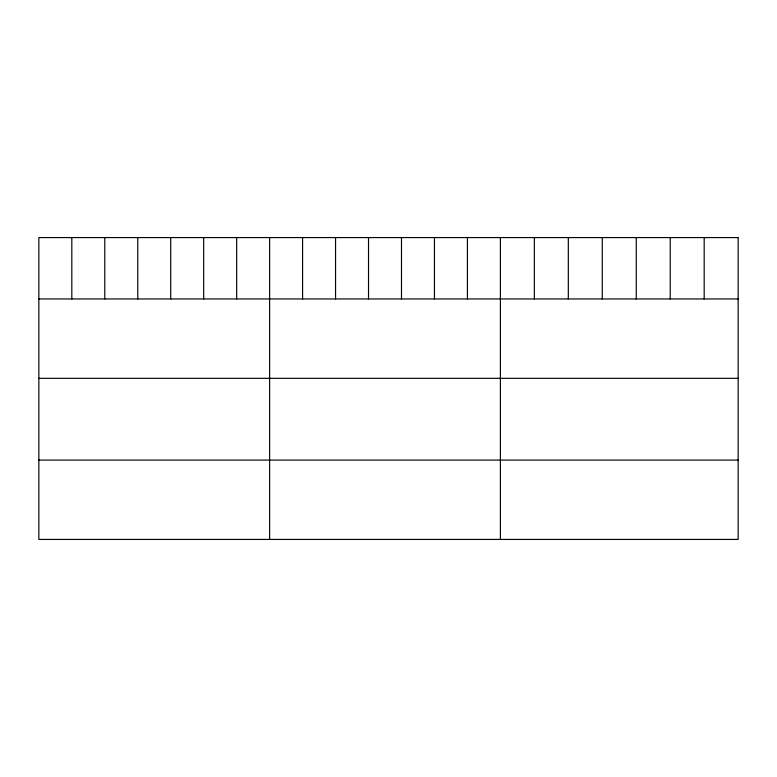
<?xml version="1.0" encoding="UTF-8"?>
<svg xmlns="http://www.w3.org/2000/svg" width="777" height="777" viewBox="0 0 777 777"><rect width="100%" height="100%" fill="white"/><g stroke="black" fill="none" stroke-linecap="round" stroke-linejoin="round"><path stroke-width="1.17" d="M38.85 298.951L738.15 298.951M38.85 378.312L738.15 378.312M38.85 460.081L738.15 460.081M704.185 237.568L704.185 298.951M670.221 237.568L670.221 298.951M636.256 237.568L636.256 298.951M602.282 237.568L602.282 298.951M568.317 237.568L568.317 298.951M534.353 237.568L534.353 298.951M500.388 237.568L500.388 539.432M467.424 237.568L467.424 298.951M434.45 237.568L434.45 298.951M401.486 237.568L401.486 298.951M368.521 237.568L368.521 298.951M335.557 237.568L335.557 298.951M302.583 237.568L302.583 298.951M269.619 237.568L269.619 539.432M236.655 237.568L236.655 298.951M203.681 237.568L203.681 298.951M170.717 237.568L170.717 298.951M137.752 237.568L137.752 298.951M104.788 237.568L104.788 298.951M71.814 237.568L71.814 298.951M738.15 237.568L38.85 237.568L38.85 539.432L738.15 539.432L738.15 237.568"/></g></svg>
